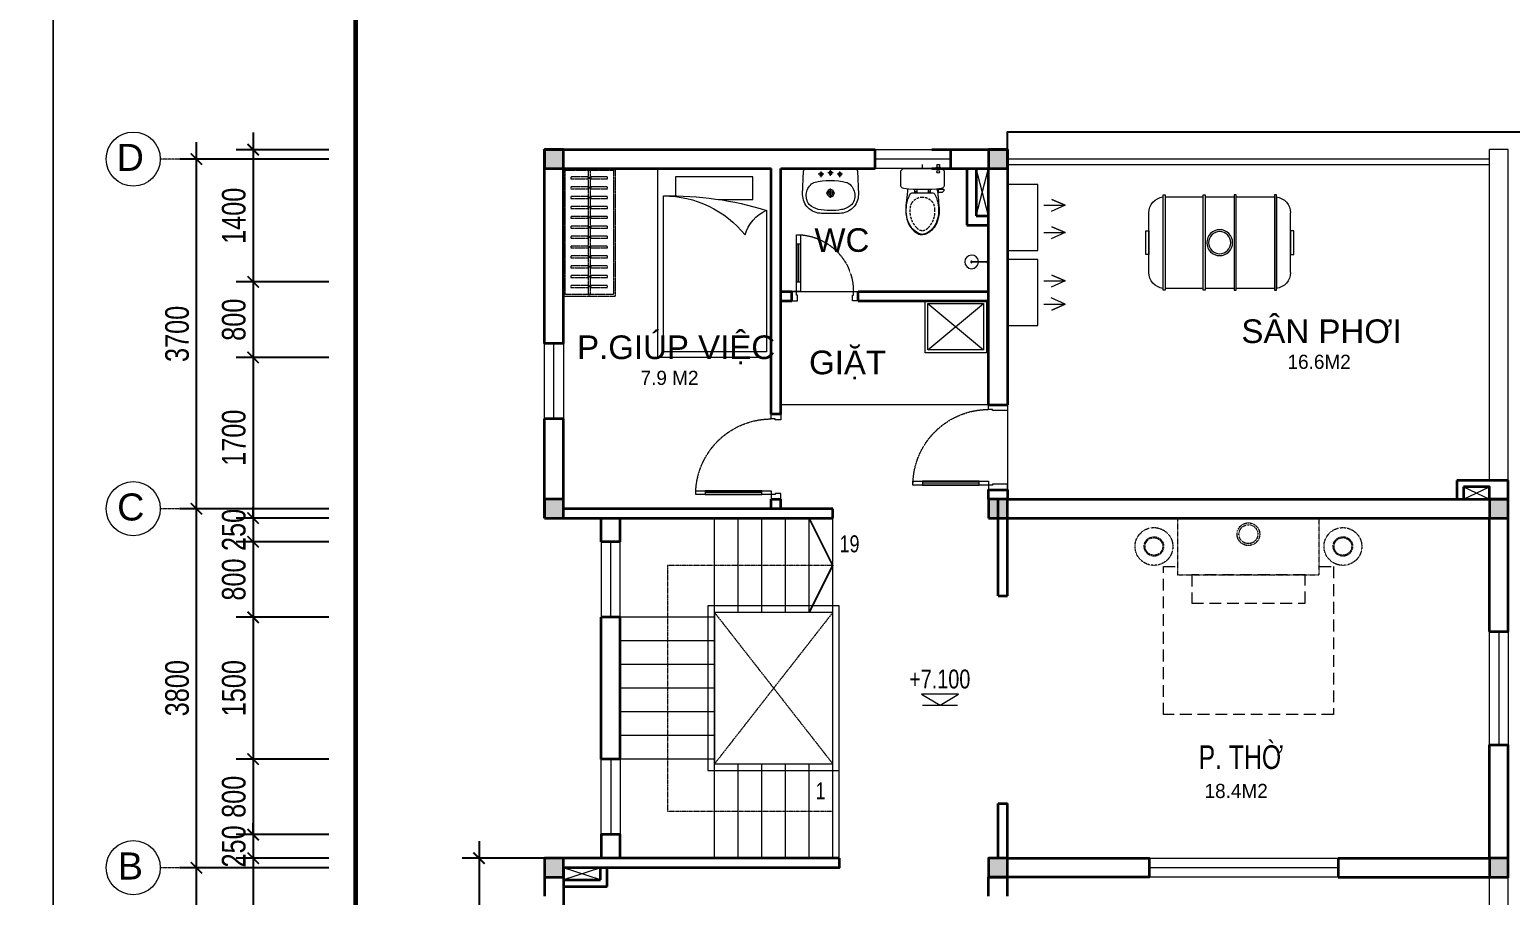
# Model space of a CAD drawing. Header units: millimetres. Extents: x 33748 to 451939, y -263262 to 62681.
# Drawn here: x 226657 to 242330, y -15738 to -6574 of the extents above; entities that cross this region are included whole.
import ezdxf
from ezdxf.enums import TextEntityAlignment as Align

# ---------------------------------------------------------------- set-up
doc = ezdxf.new("R2010")
doc.units = ezdxf.units.MM
doc.header["$PDMODE"] = 98
for name, pattern in [('CENTER', [50.8, 31.75, -6.35, 6.35, -6.35]), ('DASHED', [0.75, 0.5, -0.25]), ('HIDDEN', [0.375, 0.25, -0.125]), ('HIDDEN2', [0.1875, 0.125, -0.0625]), ('X-5M-G-MB PHONGNGU$0$HIDDEN2', [0.1875, 0.125, -0.0625]), ('xref-thap C (mb tang 32-2)$0$HIDDEN', [0.375, 0.25, -0.125]), ('Xref-VCMT-BT3 - tuong bao$0$HIDDEN', [0.375, 0.25, -0.125])]:
    doc.linetypes.add(name, pattern=pattern)
doc.layers.get('Defpoints').update_dxf_attribs({"color": 202, "lineweight": 13})
for name, color, linetype, lineweight in [('-CENTER', 143, 'CENTER', 13), ('-CONCRETE', 1, 'Continuous', 35), ('-DOOR', 137, 'Continuous', 9), ('-FURNITURE', 46, 'Continuous', 9), ('-HIDE', 3, 'HIDDEN', 13), ('-KH', 143, 'Continuous', 13), ('-LINE1', 7, 'Continuous', 18), ('-RANH GIOI KHU DAT', 12, 'CENTER', 18), ('-TEXT', 7, 'Continuous', 15), ('-WALL', 4, 'Continuous', 35), ('Bighome_khuat', 251, 'DASHED', 5)]:
    doc.layers.add(name, color=color, linetype=linetype, lineweight=lineweight)
for name, color, linetype in [('-HATCH CONCRETE', 54, 'Continuous'), ('1-NETMANH', 8, 'Continuous'), ('12. NET DIM', 9, 'Continuous'), ('TEXT25', 2, 'Continuous')]:
    doc.layers.add(name, color=color, linetype=linetype)
doc.styles.add('1', font='arial.ttf')
doc.styles.add('AVANH', font='', dxfattribs={"width": 0.8})
doc.styles.get("Standard").update_dxf_attribs({"font": 'arial.ttf'})
doc.styles.add('T1', font='', dxfattribs={"height": 200})
doc.styles.get('AVANH').set_extended_font_data('.VnAvantH')
doc.styles.get('T1').set_extended_font_data('VNgeometric Light')
doc.dimstyles.new('C_100A3', dxfattribs={"dimscale": 100, "dimtxt": 2.5, "dimasz": 1.2, "dimexe": 1.8, "dimexo": 0, "dimgap": 0.75, "dimtad": 1, "dimdec": 0, "dimzin": 0, "dimdsep": 46, "dimtxsty": 'AVANH', "dimblk": 'ARCHTICK', "dimcen": 0, "dimdle": 1.8, "dimclrd": 256, "dimclre": 256, "dimclrt": 7, "dimadec": 0, "dimazin": 0, "dimtfac": 0.0001, "dimtdec": 0, "dimtix": 1, "dimtmove": 2, "dimatfit": 3, "dimldrblk": 'ARCHTICK', "dimfxl": 1.8, "dimtolj": 1, "dimtzin": 0, "dimarcsym": 0})

# ---------------------------------------------------------------- blocks, each defined once
blk = doc.blocks.new('*U53')
at = {"color": 251}
blk.add_line((-70, 100), (-70, 700), dxfattribs=at)
for points in [[(-50, 0), (-50, 800), (-90, 800), (-90, 0)], [(-50, 100), (-90, 100), (-90, 700), (-50, 700)], [(-900, -100), (-840, -100), (-840, -40), (-850, -40), (-850, 0), (-900, 0)], [(0, -100), (-60, -100), (-60, -40), (-50, -40), (-50, 0), (0, 0)]]:
    blk.add_lwpolyline(points, close=True)
at = {"layer": 'Bighome_khuat', "linetype": 'Xref-VCMT-BT3 - tuong bao$0$HIDDEN'}
blk.add_arc((-50, 0), 800, 90, 180, dxfattribs=at)
blk = doc.blocks.new('DANH COT')
at = {"layer": '-KH'}
blk.add_line((0, 0), (368, 0), dxfattribs=at)
blk.add_lwpolyline([(379, 118), (-11, 118), (184, 0)], close=True, dxfattribs=at)
blk.add_solid([(184, 0), (184, 118), (379, 118), (184, 0)], dxfattribs=at)
at = {"layer": '-TEXT', "style": '1', "width": 0.75}
blk.add_attdef('CAODO', (-142, 178), '', height=180, dxfattribs=at)
blk = doc.blocks.new('A$C17c94eb8')
at = {"layer": '-FURNITURE'}
for p, q in [((30, 520), (620, 30)), ((30, 30), (620, 520))]:
    blk.add_line(p, q, dxfattribs=at)
for points in [[(0, 0), (650, 0), (650, 550), (0, 550)], [(30, 30), (620, 30), (620, 520), (30, 520)]]:
    blk.add_lwpolyline(points, close=True, dxfattribs=at)
blk = doc.blocks.new('A$Ca51cd422')
for p, q in [((167, 414), (224, 414)), ((195, 383), (195, 443)), ((267, 429), (324, 429)), ((295, 398), (295, 458)), ((367, 414), (424, 414)), ((395, 383), (395, 443)), ((249, 215), (342, 215)), ((295, 165), (295, 264))]:
    blk.add_line(p, q)
for points in [[(0, 200, 0.414214), (200, 0), (390, 0, 0.414214), (590, 200), (581, 446, 0.409799), (551, 475), (39, 475, 0.403607), (9, 446)], [(177, 40, 0.090773), (424, 43, 0.149887), (521, 96, 0.430722), (482, 321, 0.080637), (470, 327, 0.127732), (125, 329, 0.074208), (114, 325, 0.443092), (69, 96, 0.13364), (154, 46, 0.033617)]]:
    blk.add_lwpolyline(points, format="xyb", close=True)
for centre, radius in [((195, 414), 17.5), ((295, 429), 17.5), ((395, 414), 17.5), ((295, 215), 37.5), ((295, 215), 22.5), ((295, 215), 22.5)]:
    blk.add_circle(centre, radius)
blk = doc.blocks.new('A$Cf6c941c9')
at = {"layer": '-FURNITURE', "linetype": 'HIDDEN', "ltscale": 500, "elevation": 0}
blk.add_lwpolyline([(512, 1950), (512, 2100), (2079, 2100), (2079, 300), (512, 300), (512, 450)], dxfattribs=at)
at = {"layer": '-FURNITURE', "linetype": 'HIDDEN2', "elevation": 0}
blk.add_lwpolyline([(600, 450), (600, 1950), (0, 1950), (0, 450)], close=True, dxfattribs=at)
at = {"layer": '-FURNITURE', "linetype": 'HIDDEN', "ltscale": 500, "elevation": 0}
blk.add_lwpolyline([(900, 600), (900, 1800), (600, 1800), (600, 600)], close=True, dxfattribs=at)
at = {"layer": '-FURNITURE', "linetype": 'HIDDEN2'}
for centre, radius in [((300, 2200), 200), ((300, 2200), 103), ((300, 2200), 93.3), ((170, 1200), 120), ((170, 1200), 100), ((300, 200), 200), ((300, 200), 103), ((300, 200), 93.3)]:
    blk.add_circle(centre, radius, dxfattribs=at)
blk = doc.blocks.new('A$C5C575821')
at = {"layer": '-CONCRETE'}
h = blk.add_hatch(color=256, dxfattribs=at)
h.dxf.hatch_style = 1
h.paths.add_polyline_path([(0, 200), (0, 0), (200, 0), (200, 200)])
blk.add_lwpolyline([(0, 0), (200, 0), (200, 200), (0, 200)], close=True, dxfattribs=at)
blk = doc.blocks.new('X-10M-ALT2-TUM$0$A$C0CF10D65')
at = {"linetype": 'Continuous'}
for p, q in [((33, 188), (33, 821)), ((1533, 188), (1533, 821))]:
    blk.add_line(p, q, dxfattribs=at)
for points in [[(183, 0), (183, 1009), (204, 1009), (204, 0)], [(609, 0), (609, 1009), (629, 1009), (629, 0)], [(957, 0), (957, 1009), (937, 1009), (937, 0)], [(1383, 0), (1383, 1009), (1362, 1009), (1362, 0)], [(0, 378), (0, 631), (33, 631), (33, 378)], [(1566, 378), (1566, 631), (1533, 631), (1533, 378)]]:
    blk.add_lwpolyline(points, close=True, dxfattribs=at)
for points in [[(183, 989), (183, 19)], [(609, 989), (204, 989)], [(937, 989), (629, 989)], [(1362, 989), (957, 989)], [(1383, 19), (1383, 989)], [(204, 19), (609, 19)], [(629, 19), (937, 19)], [(957, 19), (1362, 19)]]:
    blk.add_lwpolyline(points, dxfattribs=at)
for radius in [137, 117]:
    blk.add_circle((783, 504), radius, dxfattribs=at)
for centre, start, end in [((206, 817), 97.774, 178.9884), ((1360, 817), 1.0116, 82.226), ((206, 191), 181.0116, 262.226), ((1360, 191), 277.774, 358.9884)]:
    blk.add_arc(centre, 173, start, end, dxfattribs=at)
blk = doc.blocks.new('A$C59131A43')
for p, q in [((1140, -1940), (1140, -289)), ((51, -442), (51, -1940)), ((51, -1940), (1140, -1940))]:
    blk.add_line(p, q)
blk.add_lwpolyline([(1200, -2000), (1200, 0), (0, 0), (0, -2000)], close=True)
for points in [[(560, -326), (197, -326), (197, -88), (1015, -88)], [(1015, -88), (1015, -289)]]:
    blk.add_lwpolyline(points)
blk.add_lwpolyline([(1140, -289, 0.227842), (278, -703, 0.147835)], format="xyb")
for centre, radius, start, end in [((1067, -3723), 3434, 88.7915, 107.2102), ((-121, -821), 416, 16.4348, 65.5556)]:
    blk.add_arc(centre, radius, start, end)
blk = doc.blocks.new('*U34')
at = {"linetype": 'X-5M-G-MB PHONGNGU$0$HIDDEN2'}
for points in [[(0, 600), (0, 0), (1473, 0), (1473, 600)], [(1453, 580), (1453, 20), (20, 20), (20, 580)], [(1453, 287), (1453, 313), (20, 313), (20, 287)], [(114, 319), (109, 319), (109, 280), (114, 280)], [(228, 319), (223, 319), (223, 280), (228, 280)], [(342, 319), (337, 319), (337, 280), (342, 280)], [(456, 319), (451, 319), (451, 280), (456, 280)], [(570, 319), (565, 319), (565, 280), (570, 280)], [(684, 319), (679, 319), (679, 280), (684, 280)], [(798, 319), (793, 319), (793, 280), (798, 280)], [(912, 319), (907, 319), (907, 280), (912, 280)], [(1026, 319), (1021, 319), (1021, 280), (1026, 280)], [(1140, 319), (1135, 319), (1135, 280), (1140, 280)], [(1254, 319), (1249, 319), (1249, 280), (1254, 280)], [(1368, 319), (1363, 319), (1363, 280), (1368, 280)]]:
    blk.add_lwpolyline(points, close=True, dxfattribs=at)
for points in [[(122, 313), (122, 515), (100, 515), (100, 313)], [(236, 313), (236, 515), (214, 515), (214, 313)], [(350, 313), (350, 515), (328, 515), (328, 313)], [(464, 313), (464, 515), (442, 515), (442, 313)], [(578, 313), (578, 515), (556, 515), (556, 313)], [(692, 313), (692, 515), (670, 515), (670, 313)], [(806, 313), (806, 515), (784, 515), (784, 313)], [(920, 313), (920, 515), (898, 515), (898, 313)], [(1034, 313), (1034, 515), (1012, 515), (1012, 313)], [(1148, 313), (1148, 515), (1126, 515), (1126, 313)], [(1262, 313), (1262, 515), (1240, 515), (1240, 313)], [(1376, 313), (1376, 515), (1354, 515), (1354, 313)], [(100, 287), (100, 92), (122, 92), (122, 287)], [(214, 287), (214, 92), (236, 92), (236, 287)], [(328, 287), (328, 92), (350, 92), (350, 287)], [(442, 287), (442, 92), (464, 92), (464, 287)], [(556, 287), (556, 92), (578, 92), (578, 287)], [(670, 287), (670, 92), (692, 92), (692, 287)], [(784, 287), (784, 92), (806, 92), (806, 287)], [(898, 287), (898, 92), (920, 92), (920, 287)], [(1012, 287), (1012, 92), (1034, 92), (1034, 287)], [(1126, 287), (1126, 92), (1148, 92), (1148, 287)], [(1240, 287), (1240, 92), (1262, 92), (1262, 287)], [(1354, 287), (1354, 92), (1376, 92), (1376, 287)]]:
    blk.add_lwpolyline(points, dxfattribs=at)
blk = doc.blocks.new('shower')
for points in [[(180919, -32316), (180912, -32316), (180912, -32147), (180919, -32147)], [(180929, -32327), (180902, -32327), (180902, -32316), (180929, -32316)]]:
    blk.add_lwpolyline(points, close=True)
for radius, start, end in [(72, 272.7907, 267.2093), (8.35, 294.8355, 245.1645)]:
    blk.add_arc((180916, -32147), radius, start, end)
blk = doc.blocks.new('A$C18091ED7')
for p, q in [((0, -42), (0, 0)), ((146, -27), (179, -27)), ((146, -27), (146, -30)), ((146, -30), (166, -30)), ((153, -37), (146, -30)), ((152, 0), (152, -27)), ((152, 0), (179, 0)), ((153, -37), (166, -37)), ((153, -40), (153, -37)), ((153, -40), (178, -40)), ((153, -40), (178, -40)), ((153, -40), (153, -42)), ((185, -30), (166, -30)), ((178, -37), (166, -37)), ((185, -30), (178, -37)), ((178, -37), (178, -40)), ((178, -40), (178, -42)), ((179, 0), (179, -27)), ((179, -27), (185, -27)), ((185, -27), (185, -30)), ((-83, -267), (-83, -300)), ((-83, -278), (-83, -288)), ((-61, -290), (-83, -290)), ((-63, -265), (-81, -265)), ((-61, -267), (-61, -300)), ((61, -267), (61, -300)), ((61, -290), (83, -290)), ((63, -265), (81, -265)), ((83, -267), (83, -300)), ((83, -278), (83, -288)), ((165, -262), (165, -290)), ((168, -260), (228, -260)), ((168, -292), (207, -292)), ((231, -274), (231, -262))]:
    blk.add_line(p, q)
for points in [[(230, -219, -0.137407), (225, -235), (222, -241, -0.236081), (198, -255, -0.051961), (-198, -255, -0.236081), (-222, -241), (-225, -235, -0.137407), (-230, -219), (-230, -72, -0.198912), (-226, -63), (-209, -46, -0.198912), (-200, -42), (0, -42), (200, -42, -0.198912), (209, -46), (226, -63, -0.198912), (230, -72)], [(144, -619, -0.212405), (26, -734, -0.027685), (-1, -739, -0.022279), (-26, -734, -0.212405), (-144, -619, -0.142796), (-167, -428, -0.093005), (-128, -309, -0.256439), (-111, -300), (0, -300), (111, -300, -0.256439), (128, -309, -0.093005), (167, -428, -0.142796)]]:
    blk.add_lwpolyline(points, format="xyb", close=True)
at = {"linetype": 'xref-thap C (mb tang 32-2)$0$HIDDEN', "ltscale": 100}
blk.add_lwpolyline([(61, -669, -0.199031), (0, -699, -0.199031), (-61, -669, -0.218924), (-132, -478, -0.153791), (-112, -404, -0.236701), (0, -348, -0.236701), (112, -404, -0.153791), (132, -478, -0.218924)], format="xyb", close=True, dxfattribs=at)
blk.add_circle((166, -78), 13.9)
for centre, radius, start, end in [((-81, -267), 1.98, 90, 180), ((-63, -267), 1.98, 0, 90), ((63, -267), 1.98, 90, 180), ((81, -267), 1.98, 0, 90), ((168, -262), 2.47, 90, 180), ((168, -290), 2.47, 180, 270), ((207, -277), 15.5, 270, 306.4659), ((168, -225), 80.1, 306.4659, 320.3123), ((228, -274), 2.47, 320.3123, 0)]:
    blk.add_arc(centre, radius, start, end)
for points in [[(-156, -259), (-157, -267), (-164, -328), (-169, -385), (-184, -528), (-136, -679), (-50, -735), (-20, -741), (0, -744)], [(156, -259), (157, -267), (164, -328), (169, -385), (184, -528), (136, -679), (50, -735), (20, -741), (0, -744)]]:
    blk.add_open_spline(points, degree=3, knots=[130.613938, 130.613938, 130.613938, 130.613938, 152.852109, 311.129351, 417.703951, 561.383393, 697.692632, 710.812262, 710.812262, 710.812262, 710.812262])
blk = doc.blocks.new('*U54')
at = {"color": 251}
blk.add_line((-70, 100), (-70, 700), dxfattribs=at)
for points in [[(-50, 0), (-50, 800), (-90, 800), (-90, 0)], [(-50, 100), (-90, 100), (-90, 700), (-50, 700)], [(-900, -200), (-840, -200), (-840, -40), (-850, -40), (-850, 0), (-900, 0)], [(0, -200), (-60, -200), (-60, -40), (-50, -40), (-50, 0), (0, 0)]]:
    blk.add_lwpolyline(points, close=True)
at = {"layer": 'Bighome_khuat', "linetype": 'Xref-VCMT-BT3 - tuong bao$0$HIDDEN'}
blk.add_arc((-50, 0), 800, 90, 180, dxfattribs=at)
blk = doc.blocks.new('_ARCHTICK')
at = {"const_width": 0.15}
blk.add_lwpolyline([(-0.5, -0.5), (0.5, 0.5)], dxfattribs=at)
blk = doc.blocks.new('*D657')
at = {"layer": '12. NET DIM', "lineweight": -2, "transparency": 16777216}
for p, q in [((229023, -9065), (229023, -10224)), ((229823, -9245), (228843, -9245)), ((229823, -10044), (228843, -10044))]:
    blk.add_line(p, q, dxfattribs=at)
at = {"layer": 'Defpoints', "color": 0, "transparency": 16777216}
for p in [(229823, -9245), (229023, -10044), (229823, -10044)]:
    blk.add_point(p, dxfattribs=at)
at = {"layer": '12. NET DIM', "lineweight": -2, "transparency": 16777216, "xscale": 120, "yscale": 120, "zscale": 120}
for p, rotation in [((229023, -9245), 90), ((229023, -10044), 270)]:
    blk.add_blockref('_ARCHTICK', p, dxfattribs=dict(at, rotation=rotation))
at = {"layer": '12. NET DIM', "color": 7, "transparency": 16777216, "insert": (228819, -9645), "char_height": 250, "attachment_point": 5, "rotation": 90, "style": 'AVANH'}
blk.add_mtext('\\A1;800', dxfattribs=at)
blk = doc.blocks.new('*U732')
at = {"color": 251}
blk.add_line((-70, 100), (-70, 500), dxfattribs=at)
for points in [[(-50, 0), (-50, 600), (-90, 600), (-90, 0)], [(-50, 100), (-90, 100), (-90, 500), (-50, 500)], [(-700, -100), (-640, -100), (-640, -40), (-650, -40), (-650, 0), (-700, 0)], [(0, -100), (-60, -100), (-60, -40), (-50, -40), (-50, 0), (0, 0)]]:
    blk.add_lwpolyline(points, close=True)
at = {"layer": 'Bighome_khuat', "linetype": 'Xref-VCMT-BT3 - tuong bao$0$HIDDEN'}
blk.add_arc((-50, 0), 600, 90, 180, dxfattribs=at)
blk = doc.blocks.new('A$C260bbb34')
at = {"layer": '-FURNITURE'}
for points in [[(219, 385), (219, 612), (159, 470), (219, 612), (287, 461)], [(508, 385), (508, 612), (448, 470), (508, 612), (576, 461)], [(1020, 385), (1020, 612), (960, 470), (1020, 612), (1088, 461)], [(1268, 385), (1268, 612), (1329, 470), (1268, 612), (1201, 461)]]:
    blk.add_lwpolyline(points, dxfattribs=at)
for points in [[(0, 0), (700, 0), (700, 320), (0, 320)], [(794, 0), (1494, 0), (1494, 320), (794, 320)]]:
    blk.add_lwpolyline(points, close=True, dxfattribs=at)
blk = doc.blocks.new('*D662')
at = {"layer": '12. NET DIM', "lineweight": -2, "transparency": 16777216}
for p, q in [((228423, -21425), (228423, -15265)), ((229823, -15445), (228243, -15445)), ((229823, -21245), (228243, -21245))]:
    blk.add_line(p, q, dxfattribs=at)
at = {"layer": 'Defpoints', "color": 0, "transparency": 16777216}
for p in [(228423, -15445), (229823, -15445), (229823, -21245)]:
    blk.add_point(p, dxfattribs=at)
at = {"layer": '12. NET DIM', "lineweight": -2, "transparency": 16777216, "xscale": 120, "yscale": 120, "zscale": 120}
for p, rotation in [((228423, -15445), 90), ((228423, -21245), 270)]:
    blk.add_blockref('_ARCHTICK', p, dxfattribs=dict(at, rotation=rotation))
at = {"layer": '12. NET DIM', "color": 7, "transparency": 16777216, "insert": (228219, -18345), "char_height": 250, "attachment_point": 5, "rotation": 90, "style": 'AVANH'}
blk.add_mtext('\\A1;5800', dxfattribs=at)
blk = doc.blocks.new('*D663')
at = {"layer": '12. NET DIM', "lineweight": -2, "transparency": 16777216}
for p, q in [((228423, -15625), (228423, -11465)), ((229823, -11645), (228243, -11645)), ((229823, -15445), (228243, -15445))]:
    blk.add_line(p, q, dxfattribs=at)
at = {"layer": 'Defpoints', "color": 0, "transparency": 16777216}
for p in [(228423, -11645), (229823, -11645), (229823, -15445)]:
    blk.add_point(p, dxfattribs=at)
at = {"layer": '12. NET DIM', "lineweight": -2, "transparency": 16777216, "xscale": 120, "yscale": 120, "zscale": 120}
for p, rotation in [((228423, -11645), 90), ((228423, -15445), 270)]:
    blk.add_blockref('_ARCHTICK', p, dxfattribs=dict(at, rotation=rotation))
at = {"layer": '12. NET DIM', "color": 7, "transparency": 16777216, "insert": (228219, -13545), "char_height": 250, "attachment_point": 5, "rotation": 90, "style": 'AVANH'}
blk.add_mtext('\\A1;3800', dxfattribs=at)
blk = doc.blocks.new('*D664')
at = {"layer": '12. NET DIM', "lineweight": -2, "transparency": 16777216}
for p, q in [((228423, -11825), (228423, -7765)), ((229823, -7945), (228243, -7945)), ((229823, -11645), (228243, -11645))]:
    blk.add_line(p, q, dxfattribs=at)
at = {"layer": 'Defpoints', "color": 0, "transparency": 16777216}
for p in [(228423, -7945), (229823, -7945), (229823, -11645)]:
    blk.add_point(p, dxfattribs=at)
at = {"layer": '12. NET DIM', "lineweight": -2, "transparency": 16777216, "xscale": 120, "yscale": 120, "zscale": 120}
for p, rotation in [((228423, -7945), 90), ((228423, -11645), 270)]:
    blk.add_blockref('_ARCHTICK', p, dxfattribs=dict(at, rotation=rotation))
at = {"layer": '12. NET DIM', "color": 7, "transparency": 16777216, "insert": (228219, -9795), "char_height": 250, "attachment_point": 5, "rotation": 90, "style": 'AVANH'}
blk.add_mtext('\\A1;3700', dxfattribs=at)
blk = doc.blocks.new('*D669')
at = {"layer": '12. NET DIM', "lineweight": -2, "transparency": 16777216}
for p, q in [((229023, -7665), (229023, -9425)), ((229823, -7845), (228843, -7845)), ((229823, -9245), (228843, -9245))]:
    blk.add_line(p, q, dxfattribs=at)
at = {"layer": 'Defpoints', "color": 0, "transparency": 16777216}
for p in [(229823, -7845), (229023, -9245), (229823, -9245)]:
    blk.add_point(p, dxfattribs=at)
at = {"layer": '12. NET DIM', "lineweight": -2, "transparency": 16777216, "xscale": 120, "yscale": 120, "zscale": 120}
for p, rotation in [((229023, -7845), 90), ((229023, -9245), 270)]:
    blk.add_blockref('_ARCHTICK', p, dxfattribs=dict(at, rotation=rotation))
at = {"layer": '12. NET DIM', "color": 7, "transparency": 16777216, "insert": (228819, -8545), "char_height": 250, "attachment_point": 5, "rotation": 90, "style": 'AVANH'}
blk.add_mtext('\\A1;1400', dxfattribs=at)
blk = doc.blocks.new('*D670')
at = {"layer": '12. NET DIM', "lineweight": -2, "transparency": 16777216}
for p, q in [((229023, -9864), (229023, -11924)), ((229823, -10044), (228843, -10044)), ((229823, -11744), (228843, -11744))]:
    blk.add_line(p, q, dxfattribs=at)
at = {"layer": 'Defpoints', "color": 0, "transparency": 16777216}
for p in [(229823, -10044), (229023, -11744), (229823, -11744)]:
    blk.add_point(p, dxfattribs=at)
at = {"layer": '12. NET DIM', "lineweight": -2, "transparency": 16777216, "xscale": 120, "yscale": 120, "zscale": 120}
for p, rotation in [((229023, -10044), 90), ((229023, -11744), 270)]:
    blk.add_blockref('_ARCHTICK', p, dxfattribs=dict(at, rotation=rotation))
at = {"layer": '12. NET DIM', "color": 7, "transparency": 16777216, "insert": (228819, -10894), "char_height": 250, "attachment_point": 5, "rotation": 90, "style": 'AVANH'}
blk.add_mtext('\\A1;1700', dxfattribs=at)
blk = doc.blocks.new('*D671')
at = {"layer": '12. NET DIM', "lineweight": -2, "transparency": 16777216}
for p, q in [((229823, -11745), (228843, -11745)), ((229023, -11745), (229023, -11625)), ((229023, -11745), (229023, -11995)), ((229823, -11995), (228843, -11995)), ((229023, -11995), (229023, -12115))]:
    blk.add_line(p, q, dxfattribs=at)
at = {"layer": 'Defpoints', "color": 0, "transparency": 16777216}
for p in [(229823, -11745), (229023, -11995), (229823, -11995)]:
    blk.add_point(p, dxfattribs=at)
at = {"layer": '12. NET DIM', "lineweight": -2, "transparency": 16777216, "xscale": 120, "yscale": 120, "zscale": 120}
for p, rotation in [((229023, -11745), 270), ((229023, -11995), 90)]:
    blk.add_blockref('_ARCHTICK', p, dxfattribs=dict(at, rotation=rotation))
at = {"layer": '12. NET DIM', "color": 7, "transparency": 16777216, "insert": (228819, -11870), "char_height": 250, "attachment_point": 5, "rotation": 90, "style": 'AVANH'}
blk.add_mtext('\\A1;250', dxfattribs=at)
blk = doc.blocks.new('*D672')
at = {"layer": '12. NET DIM', "lineweight": -2, "transparency": 16777216}
for p, q in [((229023, -11815), (229023, -12975)), ((229823, -11995), (228843, -11995)), ((229823, -12795), (228843, -12795))]:
    blk.add_line(p, q, dxfattribs=at)
at = {"layer": 'Defpoints', "color": 0, "transparency": 16777216}
for p in [(229823, -11995), (229023, -12795), (229823, -12795)]:
    blk.add_point(p, dxfattribs=at)
at = {"layer": '12. NET DIM', "lineweight": -2, "transparency": 16777216, "xscale": 120, "yscale": 120, "zscale": 120}
for p, rotation in [((229023, -11995), 90), ((229023, -12795), 270)]:
    blk.add_blockref('_ARCHTICK', p, dxfattribs=dict(at, rotation=rotation))
at = {"layer": '12. NET DIM', "color": 7, "transparency": 16777216, "insert": (228819, -12395), "char_height": 250, "attachment_point": 5, "rotation": 90, "style": 'AVANH'}
blk.add_mtext('\\A1;800', dxfattribs=at)
blk = doc.blocks.new('*D673')
at = {"layer": '12. NET DIM', "lineweight": -2, "transparency": 16777216}
for p, q in [((229023, -12615), (229023, -14475)), ((229823, -12795), (228843, -12795)), ((229823, -14295), (228843, -14295))]:
    blk.add_line(p, q, dxfattribs=at)
at = {"layer": 'Defpoints', "color": 0, "transparency": 16777216}
for p in [(229823, -12795), (229023, -14295), (229823, -14295)]:
    blk.add_point(p, dxfattribs=at)
at = {"layer": '12. NET DIM', "lineweight": -2, "transparency": 16777216, "xscale": 120, "yscale": 120, "zscale": 120}
for p, rotation in [((229023, -12795), 90), ((229023, -14295), 270)]:
    blk.add_blockref('_ARCHTICK', p, dxfattribs=dict(at, rotation=rotation))
at = {"layer": '12. NET DIM', "color": 7, "transparency": 16777216, "insert": (228819, -13545), "char_height": 250, "attachment_point": 5, "rotation": 90, "style": 'AVANH'}
blk.add_mtext('\\A1;1500', dxfattribs=at)
blk = doc.blocks.new('*D674')
at = {"layer": '12. NET DIM', "lineweight": -2, "transparency": 16777216}
for p, q in [((229023, -14115), (229023, -15275)), ((229823, -14295), (228843, -14295)), ((229823, -15095), (228843, -15095))]:
    blk.add_line(p, q, dxfattribs=at)
at = {"layer": 'Defpoints', "color": 0, "transparency": 16777216}
for p in [(229823, -14295), (229023, -15095), (229823, -15095)]:
    blk.add_point(p, dxfattribs=at)
at = {"layer": '12. NET DIM', "lineweight": -2, "transparency": 16777216, "xscale": 120, "yscale": 120, "zscale": 120}
for p, rotation in [((229023, -14295), 90), ((229023, -15095), 270)]:
    blk.add_blockref('_ARCHTICK', p, dxfattribs=dict(at, rotation=rotation))
at = {"layer": '12. NET DIM', "color": 7, "transparency": 16777216, "insert": (228819, -14695), "char_height": 250, "attachment_point": 5, "rotation": 90, "style": 'AVANH'}
blk.add_mtext('\\A1;800', dxfattribs=at)
blk = doc.blocks.new('*D675')
at = {"layer": '12. NET DIM', "lineweight": -2, "transparency": 16777216}
for p, q in [((229023, -15095), (229023, -14975)), ((229823, -15095), (228843, -15095)), ((229023, -15095), (229023, -15345)), ((229823, -15345), (228843, -15345)), ((229023, -15345), (229023, -15465))]:
    blk.add_line(p, q, dxfattribs=at)
at = {"layer": 'Defpoints', "color": 0, "transparency": 16777216}
for p in [(229823, -15095), (229023, -15345), (229823, -15345)]:
    blk.add_point(p, dxfattribs=at)
at = {"layer": '12. NET DIM', "lineweight": -2, "transparency": 16777216, "xscale": 120, "yscale": 120, "zscale": 120}
for p, rotation in [((229023, -15095), 270), ((229023, -15345), 90)]:
    blk.add_blockref('_ARCHTICK', p, dxfattribs=dict(at, rotation=rotation))
at = {"layer": '12. NET DIM', "color": 7, "transparency": 16777216, "insert": (228819, -15220), "char_height": 250, "attachment_point": 5, "rotation": 90, "style": 'AVANH'}
blk.add_mtext('\\A1;250', dxfattribs=at)
blk = doc.blocks.new('*D676')
at = {"layer": '12. NET DIM', "lineweight": -2, "transparency": 16777216}
for p, q in [((229023, -15165), (229023, -17625)), ((229823, -15345), (228843, -15345)), ((229823, -17445), (228843, -17445))]:
    blk.add_line(p, q, dxfattribs=at)
at = {"layer": 'Defpoints', "color": 0, "transparency": 16777216}
for p in [(229823, -15345), (229023, -17445), (229823, -17445)]:
    blk.add_point(p, dxfattribs=at)
at = {"layer": '12. NET DIM', "lineweight": -2, "transparency": 16777216, "xscale": 120, "yscale": 120, "zscale": 120}
for p, rotation in [((229023, -15345), 90), ((229023, -17445), 270)]:
    blk.add_blockref('_ARCHTICK', p, dxfattribs=dict(at, rotation=rotation))
at = {"layer": '12. NET DIM', "color": 7, "transparency": 16777216, "insert": (228819, -16395), "char_height": 250, "attachment_point": 5, "rotation": 90, "style": 'AVANH'}
blk.add_mtext('\\A1;2100', dxfattribs=at)
blk = doc.blocks.new('*D850')
at = {"layer": '-HATCH CONCRETE', "lineweight": -2, "transparency": 16777216}
for p, q in [((231414, -15165), (231414, -21525)), ((232107, -15345), (231234, -15345)), ((232107, -21345), (231234, -21345))]:
    blk.add_line(p, q, dxfattribs=at)
at = {"layer": 'Defpoints', "color": 0, "transparency": 16777216}
for p in [(232107, -15345), (231414, -21345), (232107, -21345)]:
    blk.add_point(p, dxfattribs=at)
at = {"layer": '-HATCH CONCRETE', "lineweight": -2, "transparency": 16777216, "xscale": 120, "yscale": 120, "zscale": 120}
for p, rotation in [((231414, -15345), 90), ((231414, -21345), 270)]:
    blk.add_blockref('_ARCHTICK', p, dxfattribs=dict(at, rotation=rotation))
at = {"layer": '-HATCH CONCRETE', "color": 7, "transparency": 16777216, "insert": (231210, -18345), "char_height": 250, "attachment_point": 5, "rotation": 90, "style": 'AVANH'}
blk.add_mtext('\\A1;6000', dxfattribs=at)
blk = doc.blocks.new('ARCHTICK')
at = {"color": 0, "linetype": 'ByBlock', "const_width": 0.15}
blk.add_lwpolyline([(-0.5, -0.5), (0.5, 0.5)], dxfattribs=at)

msp = doc.modelspace()

# ---------------------------------------------------------------- linework, layer by layer
at = {"layer": '-CENTER', "ltscale": 0.1}
for p, q in [((229425.3, -7944.8), (228040.2, -7944.8)), ((229425.3, -11645.1), (228040.2, -11645.1)), ((229425.3, -15445.1), (228040.2, -15445.1))]:
    msp.add_line(p, q, dxfattribs=at)
at = {"layer": '-DOOR'}
for points in [[(235606.9, -7844.8), (236406.9, -7844.8), (236406.9, -8044.8), (235606.9, -8044.8)], [(232307.2, -9895.4), (232307.2, -10694.9), (232107.2, -10694.9), (232107.2, -9895.4)], [(232907.2, -11995.1), (232707.2, -11995.1), (232707.2, -12795.1), (232907.2, -12795.1)], [(242307.2, -14145.1), (242107.2, -14145.1), (242107.2, -12945.1), (242307.2, -12945.1)], [(232907.2, -15095.1), (232707.2, -15095.1), (232707.2, -14295.1), (232907.2, -14295.1)], [(238507.1, -15545.1), (238507.1, -15345.1), (240507.1, -15345.1), (240507.1, -15545.1)]]:
    msp.add_lwpolyline(points, close=True, dxfattribs=at)
for points in [[(236406.9, -7944.8), (235606.9, -7944.8)], [(234725.6, -9344.8), (235425.6, -9344.8)], [(232207.2, -10694.9), (232207.2, -9895.4)], [(237006.9, -10545.1), (237006.9, -11445.1)], [(232807.2, -12795.1), (232807.2, -11995.1)], [(242207.2, -12945.1), (242207.2, -14145.1)], [(232807.2, -14295.1), (232807.2, -15095.1)], [(240507.1, -15445.1), (238507.1, -15445.1)]]:
    msp.add_lwpolyline(points, dxfattribs=at)
at = {"layer": '-FURNITURE'}
for points in [[(236676.9, -8544.8), (236806.9, -8044.8)], [(236806.9, -8544.8), (236676.9, -8044.8)], [(236806.9, -10545.1), (234607.2, -10545.1)], [(241832.5, -11415.1), (242107.2, -11545.1)], [(241832.5, -11545.1), (242107.2, -11415.1)], [(232699.1, -15575.1), (232307.2, -15445.1)], [(232699.1, -15445.1), (232307.2, -15575.1)]]:
    msp.add_lwpolyline(points, dxfattribs=at)
at = {"layer": '-HIDE', "ltscale": 10}
for points in [[(235157.2, -12745.1), (233907.2, -14345.1)], [(233907.2, -12745.1), (235157.2, -14345.1)]]:
    msp.add_lwpolyline(points, dxfattribs=at)
at = {"layer": '-KH', "linetype": 'HIDDEN2', "ltscale": 5}
msp.add_lwpolyline([(235157.2, -12245.1), (233407.2, -12245.1), (233407.2, -14845.1), (235157.2, -14845.1)], dxfattribs=at)
at = {"layer": '-KH'}
for centre in [(227753.9, -7944.8), (227753.9, -11645.1), (227753.9, -15445.1)]:
    msp.add_circle(centre, 286.3, dxfattribs=at)
at = {"layer": '-LINE1'}
for p, q in [((242107.2, -7944.8), (237006.9, -7944.8)), ((242107.2, -11345.1), (242107.2, -7844.8)), ((242307.2, -7844.8), (242107.2, -7844.8)), ((242307.2, -11345.1), (242307.2, -7844.8)), ((242107.2, -8004.8), (237006.9, -8004.8)), ((233907.2, -15345.1), (233907.2, -11745.1)), ((234157.2, -12745.1), (234157.2, -11745.1)), ((234407.2, -12745.1), (234407.2, -11745.1)), ((234657.2, -12745.1), (234657.2, -11745.1)), ((234907.2, -12745.1), (234907.2, -11745.1)), ((235157.2, -12745.1), (235157.2, -11745.1)), ((235227.2, -12675.1), (233837.2, -12675.1)), ((233837.2, -12675.1), (233837.2, -14415.1)), ((235227.2, -15345.1), (235227.2, -12675.1)), ((235157.2, -12745.1), (233907.2, -12745.1)), ((233907.2, -12745.1), (233907.2, -14345.1)), ((235157.2, -15345.1), (235157.2, -12745.1)), ((233837.2, -14415.1), (235227.2, -14415.1)), ((233907.2, -14345.1), (235157.2, -14345.1)), ((234157.2, -15345.1), (234157.2, -14345.1)), ((234407.2, -15345.1), (234407.2, -14345.1)), ((234657.2, -15345.1), (234657.2, -14345.1)), ((234907.2, -15345.1), (234907.2, -14345.1)), ((235157.2, -15345.1), (235157.2, -14345.1)), ((242107.2, -19945.1), (242107.2, -15545.1)), ((242307.2, -19945.1), (242307.2, -15545.1)), ((242307.2, -19945.1), (242307.2, -15545.1))]:
    msp.add_line(p, q, dxfattribs=at)
at = {"layer": '-LINE1', "const_width": 20}
msp.add_lwpolyline([(234907.2, -11745.1), (235157.2, -12245.1), (234907.2, -12745.1)], dxfattribs=at)
at = {"layer": '-LINE1'}
for points in [[(233907.2, -12795.1), (232907.2, -12795.1)], [(233907.2, -13045.1), (232907.2, -13045.1)], [(233907.2, -13295.1), (232907.2, -13295.1)], [(233907.2, -13545.1), (232907.2, -13545.1)], [(233907.2, -13795.1), (232907.2, -13795.1)], [(233907.2, -14045.1), (232907.2, -14045.1)], [(233907.2, -14295.1), (232907.2, -14295.1)]]:
    msp.add_lwpolyline(points, dxfattribs=at)
at = {"layer": '-RANH GIOI KHU DAT', "linetype": 'HIDDEN', "ltscale": 10, "const_width": 50}
msp.add_lwpolyline([(230107.2, -5844.8), (247365.7, -5844.8), (247016.7, -20846.1), (241900.4, -25844.8), (230107.2, -25844.8), (230107.2, -5844.8)], dxfattribs=at)
at = {"layer": '-WALL'}
for p, q in [((232107.2, -7844.8), (235606.9, -7844.8)), ((232107.2, -9895.4), (232107.2, -7844.8)), ((235606.9, -8044.8), (235606.9, -7844.8)), ((236206.9, -7844.8), (237006.9, -7844.8)), ((236406.9, -8044.8), (236406.9, -7844.8)), ((237006.9, -7844.8), (237006.9, -10545.1)), ((232307.2, -8044.8), (234507.2, -8044.8)), ((232307.2, -9895.4), (232307.2, -8044.8)), ((234507.2, -10645.1), (234507.2, -8044.8)), ((234607.2, -8044.8), (235606.9, -8044.8)), ((234607.2, -10645.1), (234607.2, -8044.8)), ((236206.9, -8044.8), (236906.9, -8044.8)), ((236576.9, -8044.8), (236576.9, -8644.8)), ((236676.9, -8044.8), (236676.9, -8544.8)), ((236806.9, -10545.1), (236806.9, -8044.8)), ((236676.9, -8544.8), (236806.9, -8544.8)), ((236576.9, -8644.8), (236806.9, -8644.8)), ((234607.2, -9344.8), (234725.6, -9344.8)), ((234725.6, -9444.8), (234725.6, -9344.8)), ((235425.6, -9344.8), (236806.9, -9344.8)), ((235425.6, -9444.8), (235425.6, -9344.8)), ((234607.2, -9444.8), (234725.6, -9444.8)), ((235425.6, -9444.8), (236806.9, -9444.8)), ((232307.2, -9895.4), (232107.2, -9895.4)), ((234607.2, -10645.1), (234507.2, -10645.1)), ((236806.9, -10545.1), (237006.9, -10545.1)), ((232107.2, -11745.1), (232107.2, -10694.9)), ((232307.2, -10694.9), (232107.2, -10694.9)), ((232307.2, -11545.1), (232307.2, -10694.9)), ((241762.5, -11345.1), (241762.5, -11545.1)), ((242307.2, -11345.1), (241762.5, -11345.1)), ((241832.5, -11415.1), (241832.5, -11545.1)), ((242307.2, -11545.1), (242307.2, -11345.1)), ((234507.2, -11645.1), (234507.2, -11545.1)), ((234507.2, -11545.1), (234607.2, -11545.1)), ((234607.2, -11645.1), (234607.2, -11545.1)), ((236906.9, -12567.2), (236906.9, -11545.1)), ((242307.2, -12945.1), (242307.2, -11545.1)), ((232107.2, -11745.1), (235157.2, -11745.1)), ((235157.2, -11645.1), (232307.2, -11645.1)), ((232707.2, -11995.1), (232707.2, -11745.1)), ((232907.2, -11995.1), (232907.2, -11745.1)), ((235157.2, -11745.1), (235157.2, -11645.1)), ((237006.9, -12567.2), (237006.9, -11745.1)), ((237006.9, -11745.1), (242107.2, -11745.1)), ((242107.2, -12945.1), (242107.2, -11745.1)), ((236906.9, -12567.2), (237006.9, -12567.2)), ((232707.2, -14295.1), (232707.2, -12795.1)), ((232907.2, -14295.1), (232907.2, -12795.1)), ((242107.2, -15345.1), (242107.2, -14145.1)), ((242307.2, -15545.1), (242307.2, -14145.1)), ((236906.9, -15345.1), (236906.9, -14767.2)), ((236906.9, -14767.2), (237006.9, -14767.2)), ((237006.9, -15345.1), (237006.9, -14767.2)), ((235227.2, -15345.1), (232107.2, -15345.1)), ((232107.2, -15345.1), (232107.2, -15745.1)), ((236906.9, -15345.1), (236806.9, -15345.1)), ((240507.1, -15345.1), (242107.2, -15345.1)), ((232699.1, -15575.1), (232699.1, -15445.1)), ((232769.1, -15645.1), (232769.1, -15445.1)), ((232307.2, -15575.1), (232699.1, -15575.1)), ((232307.2, -15645.1), (232769.1, -15645.1)), ((236806.9, -15745.1), (236806.9, -15545.1)), ((237006.9, -15745.1), (237006.9, -15545.1)), ((240507.1, -15545.1), (242307.2, -15545.1))]:
    msp.add_line(p, q, dxfattribs=at)
for points in [[(242107.2, -11545.1), (242107.2, -11415.1), (241832.5, -11415.1)], [(236806.9, -11545.1), (236806.9, -11445.1), (237006.9, -11445.1), (237006.9, -11545.1), (242307.2, -11545.1)], [(232907.2, -11995.1), (232707.2, -11995.1)], [(232907.2, -12795.1), (232707.2, -12795.1)], [(242107.2, -12945.1), (242307.2, -12945.1)], [(242107.2, -14145.1), (242307.2, -14145.1)], [(232907.2, -14295.1), (232707.2, -14295.1)], [(232907.2, -15345.1), (232907.2, -15095.1), (232707.2, -15095.1), (232707.2, -15345.1)], [(235227.2, -15345.1), (235227.2, -15445.1), (232307.2, -15445.1), (232307.2, -17445.2)], [(237006.9, -15345.1), (238507.1, -15345.1), (238507.1, -15545.1), (236806.9, -15545.1)], [(240507.1, -15345.1), (240507.1, -15545.1)], [(232307.2, -15445.1), (232307.2, -15645.1)]]:
    msp.add_lwpolyline(points, dxfattribs=at)
at = {"layer": '1-NETMANH'}
msp.add_lwpolyline([(237006.9, -7844.8), (237006.9, -7654.8), (242497.2, -7654.8)], dxfattribs=at)
at = {"layer": 'Defpoints'}
for points in [[(226907.2, -29645.1), (226907.2, 3618.9), (179867.2, 3618.9), (179867.2, -29645.1)], [(273947.2, -29645.1), (273947.2, 3618.9), (226907.2, 3618.9), (226907.2, -29645.1)]]:
    msp.add_lwpolyline(points, close=True, dxfattribs=at)

# ---------------------------------------------------------------- block references
at = {"layer": '-DOOR', "xscale": -1}
msp.add_blockref('*U732', (234725.6, -9344.8), dxfattribs=at)
at = {"layer": '-DOOR', "xscale": -1, "rotation": 90}
for name, p in [('*U53', (234507.2, -11545.1)), ('*U54', (236806.9, -11445.1))]:
    msp.add_blockref(name, p, dxfattribs=at)
at = {"layer": '-FURNITURE', "extrusion": (0, 0, -1), "xscale": -0.916666666665974, "yscale": 0.916666666665974, "zscale": -0.916666666665974, "rotation": 270}
msp.add_blockref('*U34', (-232857.2, -9394.8), dxfattribs=at)
at = {"layer": '-FURNITURE', "xscale": -1}
for name, p in [('A$C59131A43', (234507.2, -8044.8)), ('A$Ca51cd422', (235429, -8519.8))]:
    msp.add_blockref(name, p, dxfattribs=at)
at = {"layer": '-FURNITURE'}
msp.add_blockref('A$C18091ED7', (236106.9, -8002.6), dxfattribs=at)
at = {"layer": '-FURNITURE', "xscale": -1}
for name, p, rotation in [('X-10M-ALT2-TUM$0$A$C0CF10D65', (240036.3, -9333.4), 359.9999999798975), ('A$C17c94eb8', (236134.8, -9444.8), 180)]:
    msp.add_blockref(name, p, dxfattribs=dict(at, rotation=rotation))
at = {"layer": '-FURNITURE', "rotation": 89.99999999999999}
msp.add_blockref('shower', (204480.3, -189949), dxfattribs=at)
at = {"layer": '-WALL'}
for p in [(232107.2, -8044.8), (236806.9, -8044.8), (232107.2, -11745.1), (236806.9, -11745.1), (242107.2, -11745.1), (232107.2, -15545.1), (236806.9, -15545.1), (242107.2, -15545.1)]:
    msp.add_blockref('A$C5C575821', p, dxfattribs=at)
at = {"layer": '-WALL', "rotation": 270}
for name, p in [('A$C260bbb34', (237006.9, -8213.6)), ('A$Cf6c941c9', (238357.1, -11745.1))]:
    msp.add_blockref(name, p, dxfattribs=at)
at = {"layer": '-WALL'}
ref = msp.add_blockref('DANH COT', (236109.3, -13726), dxfattribs=at)
ref.add_attrib('CAODO', '+7.100', (235967.2, -13548.1), dxfattribs={"layer": '-TEXT', "height": 200, "style": '1', "width": 0.75})

# ---------------------------------------------------------------- texts
at = {"layer": '-TEXT', "color": 2, "style": '1'}
for s, p in [('D', (227722.5, -7926.7)), ('C', (227728, -11627)), ('B', (227724.1, -15427))]:
    msp.add_text(s, height=286.3, dxfattribs=at).set_placement(p, align=Align.MIDDLE_CENTER)
at = {"layer": '-TEXT', "color": 2}
for s, p in [('WC', (234963.5, -8926.6)), ('SÂN PHƠI', (239483, -9891.7)), ('P.GIÚP VIỆC ', (232452, -10061.5)), ('GIẶT', (234907, -10222.2))]:
    msp.add_text(s, height=250, dxfattribs=at).set_placement(p)
at = {"layer": '-TEXT', "style": '1', "width": 0.75}
for s, height, p in [('19', 179.96, (235230.7, -12107.2)), ('1', 180, (234975.8, -14721.3))]:
    msp.add_text(s, height=height, dxfattribs=at).set_placement(p)
at = {"layer": '-TEXT', "color": 2, "width": 0.75}
msp.add_text('P. THỜ', height=250, dxfattribs=at).set_placement((239030.1, -14399.8))
at = {"layer": 'TEXT25', "style": 'T1'}
for s, rotation, p in [('16.6M2', 360, (239971.2, -10165.3)), ('7.9 M2', 360, (233123.6, -10335.1)), ('18.4M2', 0, (239092.9, -14707.7))]:
    msp.add_text(s, height=150, rotation=rotation, dxfattribs=at).set_placement(p)

# ---------------------------------------------------------------- dimensions: what is measured, and where the dimension line sits
at = {"layer": '-HATCH CONCRETE'}
dim = msp.add_linear_dim(base=(231414, -21345.1), p1=(232107.2, -15345.1), p2=(232107.2, -21345.1), angle=90, dimstyle='C_100A3', override={"dimldrblk": 'ARCHTICK'}, dxfattribs=at)
dim.commit()
dim.dimension.update_dxf_attribs({"geometry": '*D850', "text_midpoint": (231209.7, -18345.1)})
at = {"layer": '12. NET DIM'}
for base, p1, p2, picture, middle in [((229023.1, -9244.8), (229823, -7844.8), (229823, -9244.8), '*D669', (228818.8, -8544.8)), ((228423.1, -7944.8), (229823, -11645.1), (229823, -7944.8), '*D664', (228218.8, -9794.9)), ((229023.1, -10044.4), (229823, -9244.8), (229823, -10044.4), '*D657', (228818.8, -9644.6)), ((229023.1, -11744.1), (229823, -10044.4), (229823, -11744.1), '*D670', (228818.8, -10894.2)), ((228423.1, -11645.1), (229823, -15445.1), (229823, -11645.1), '*D663', (228218.8, -13545.1)), ((229023.1, -11995.1), (229823, -11745.1), (229823, -11995.1), '*D671', (228818.8, -11870.1)), ((229023.1, -12795.1), (229823, -11995.1), (229823, -12795.1), '*D672', (228818.8, -12395.1)), ((229023.1, -14295.1), (229823, -12795.1), (229823, -14295.1), '*D673', (228818.8, -13545.1)), ((229023.1, -15095.1), (229823, -14295.1), (229823, -15095.1), '*D674', (228818.8, -14695.1)), ((229023.1, -15345.1), (229823, -15095.1), (229823, -15345.1), '*D675', (228818.8, -15220.1)), ((229023.1, -17445.2), (229823, -15345.1), (229823, -17445.2), '*D676', (228818.8, -16395.1)), ((228423.1, -15445.1), (229823, -21245.1), (229823, -15445.1), '*D662', (228218.8, -18345.1))]:
    dim = msp.add_linear_dim(base=base, p1=p1, p2=p2, angle=90, dimstyle='C_100A3', dxfattribs=at)
    dim.commit()
    dim.dimension.update_dxf_attribs({"geometry": picture, "text_midpoint": middle})

doc.saveas('drawing.dxf')
